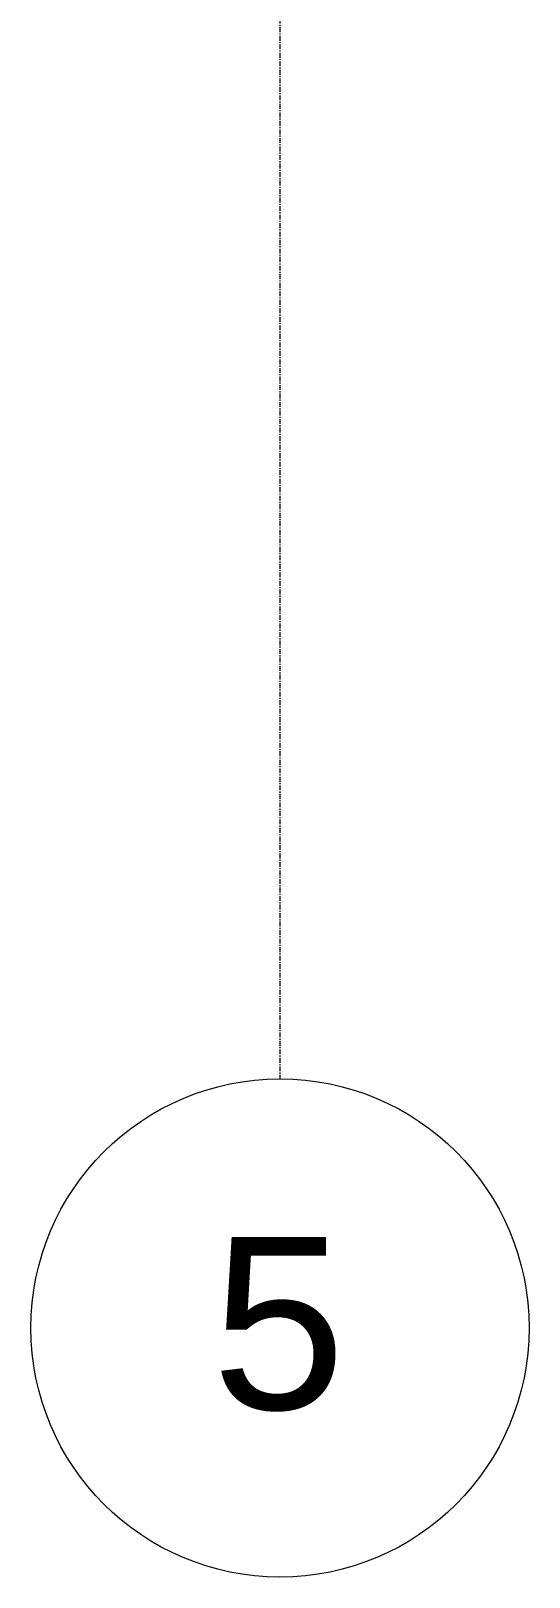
# Model space of a CAD drawing. Header units: millimetres. Extents: x -23600 to 58751, y -29611 to 36794.
# Drawn here: x 18799 to 20099, y -29611 to -25577 of the extents above; entities that cross this region are included whole.
import ezdxf

# ---------------------------------------------------------------- set-up
doc = ezdxf.new("R2010")
doc.units = ezdxf.units.MM
doc.linetypes.add('Grid Line', pattern=[22.225, 12.7, -3.175, 3.175, -3.175])
doc.layers.add('S-GRID', color=1, linetype='Continuous', lineweight=9)
doc.layers.add('S-GRID-IDEN', color=1, linetype='Continuous', lineweight=9)
doc.styles.add('Arial_1', font='arial.ttf', dxfattribs={"height": 450})

# ---------------------------------------------------------------- blocks, each defined once
blk = doc.blocks.new('轴网 - M_Grid Head - Circle-24584-01 - Entry Level')
at = {"layer": 'S-GRID-IDEN'}
blk.add_circle((0, 0), 6.5, dxfattribs=at)

msp = doc.modelspace()

# ---------------------------------------------------------------- linework, layer by layer
at = {"layer": 'S-GRID', "linetype": 'Grid Line'}
msp.add_line((19449.2, -8498.6), (19449.2, -28311.2), dxfattribs=at)

# ---------------------------------------------------------------- block references
at = {"layer": 'S-GRID-IDEN', "xscale": 99.99999999999991, "yscale": 99.99999999999991, "zscale": 99.99999999999991, "rotation": 180}
msp.add_blockref('轴网 - M_Grid Head - Circle-24584-01 - Entry Level', (19449.2, -28961.2), dxfattribs=at)

# ---------------------------------------------------------------- texts
at = {"layer": 'S-GRID-IDEN', "insert": (19270.8, -28723.5), "char_height": 450, "width": 424.894, "attachment_point": 1, "style": 'Arial_1'}
msp.add_mtext('\\fArial|b0|i0|c134|p34|;5', dxfattribs=at)

doc.saveas('drawing.dxf')
